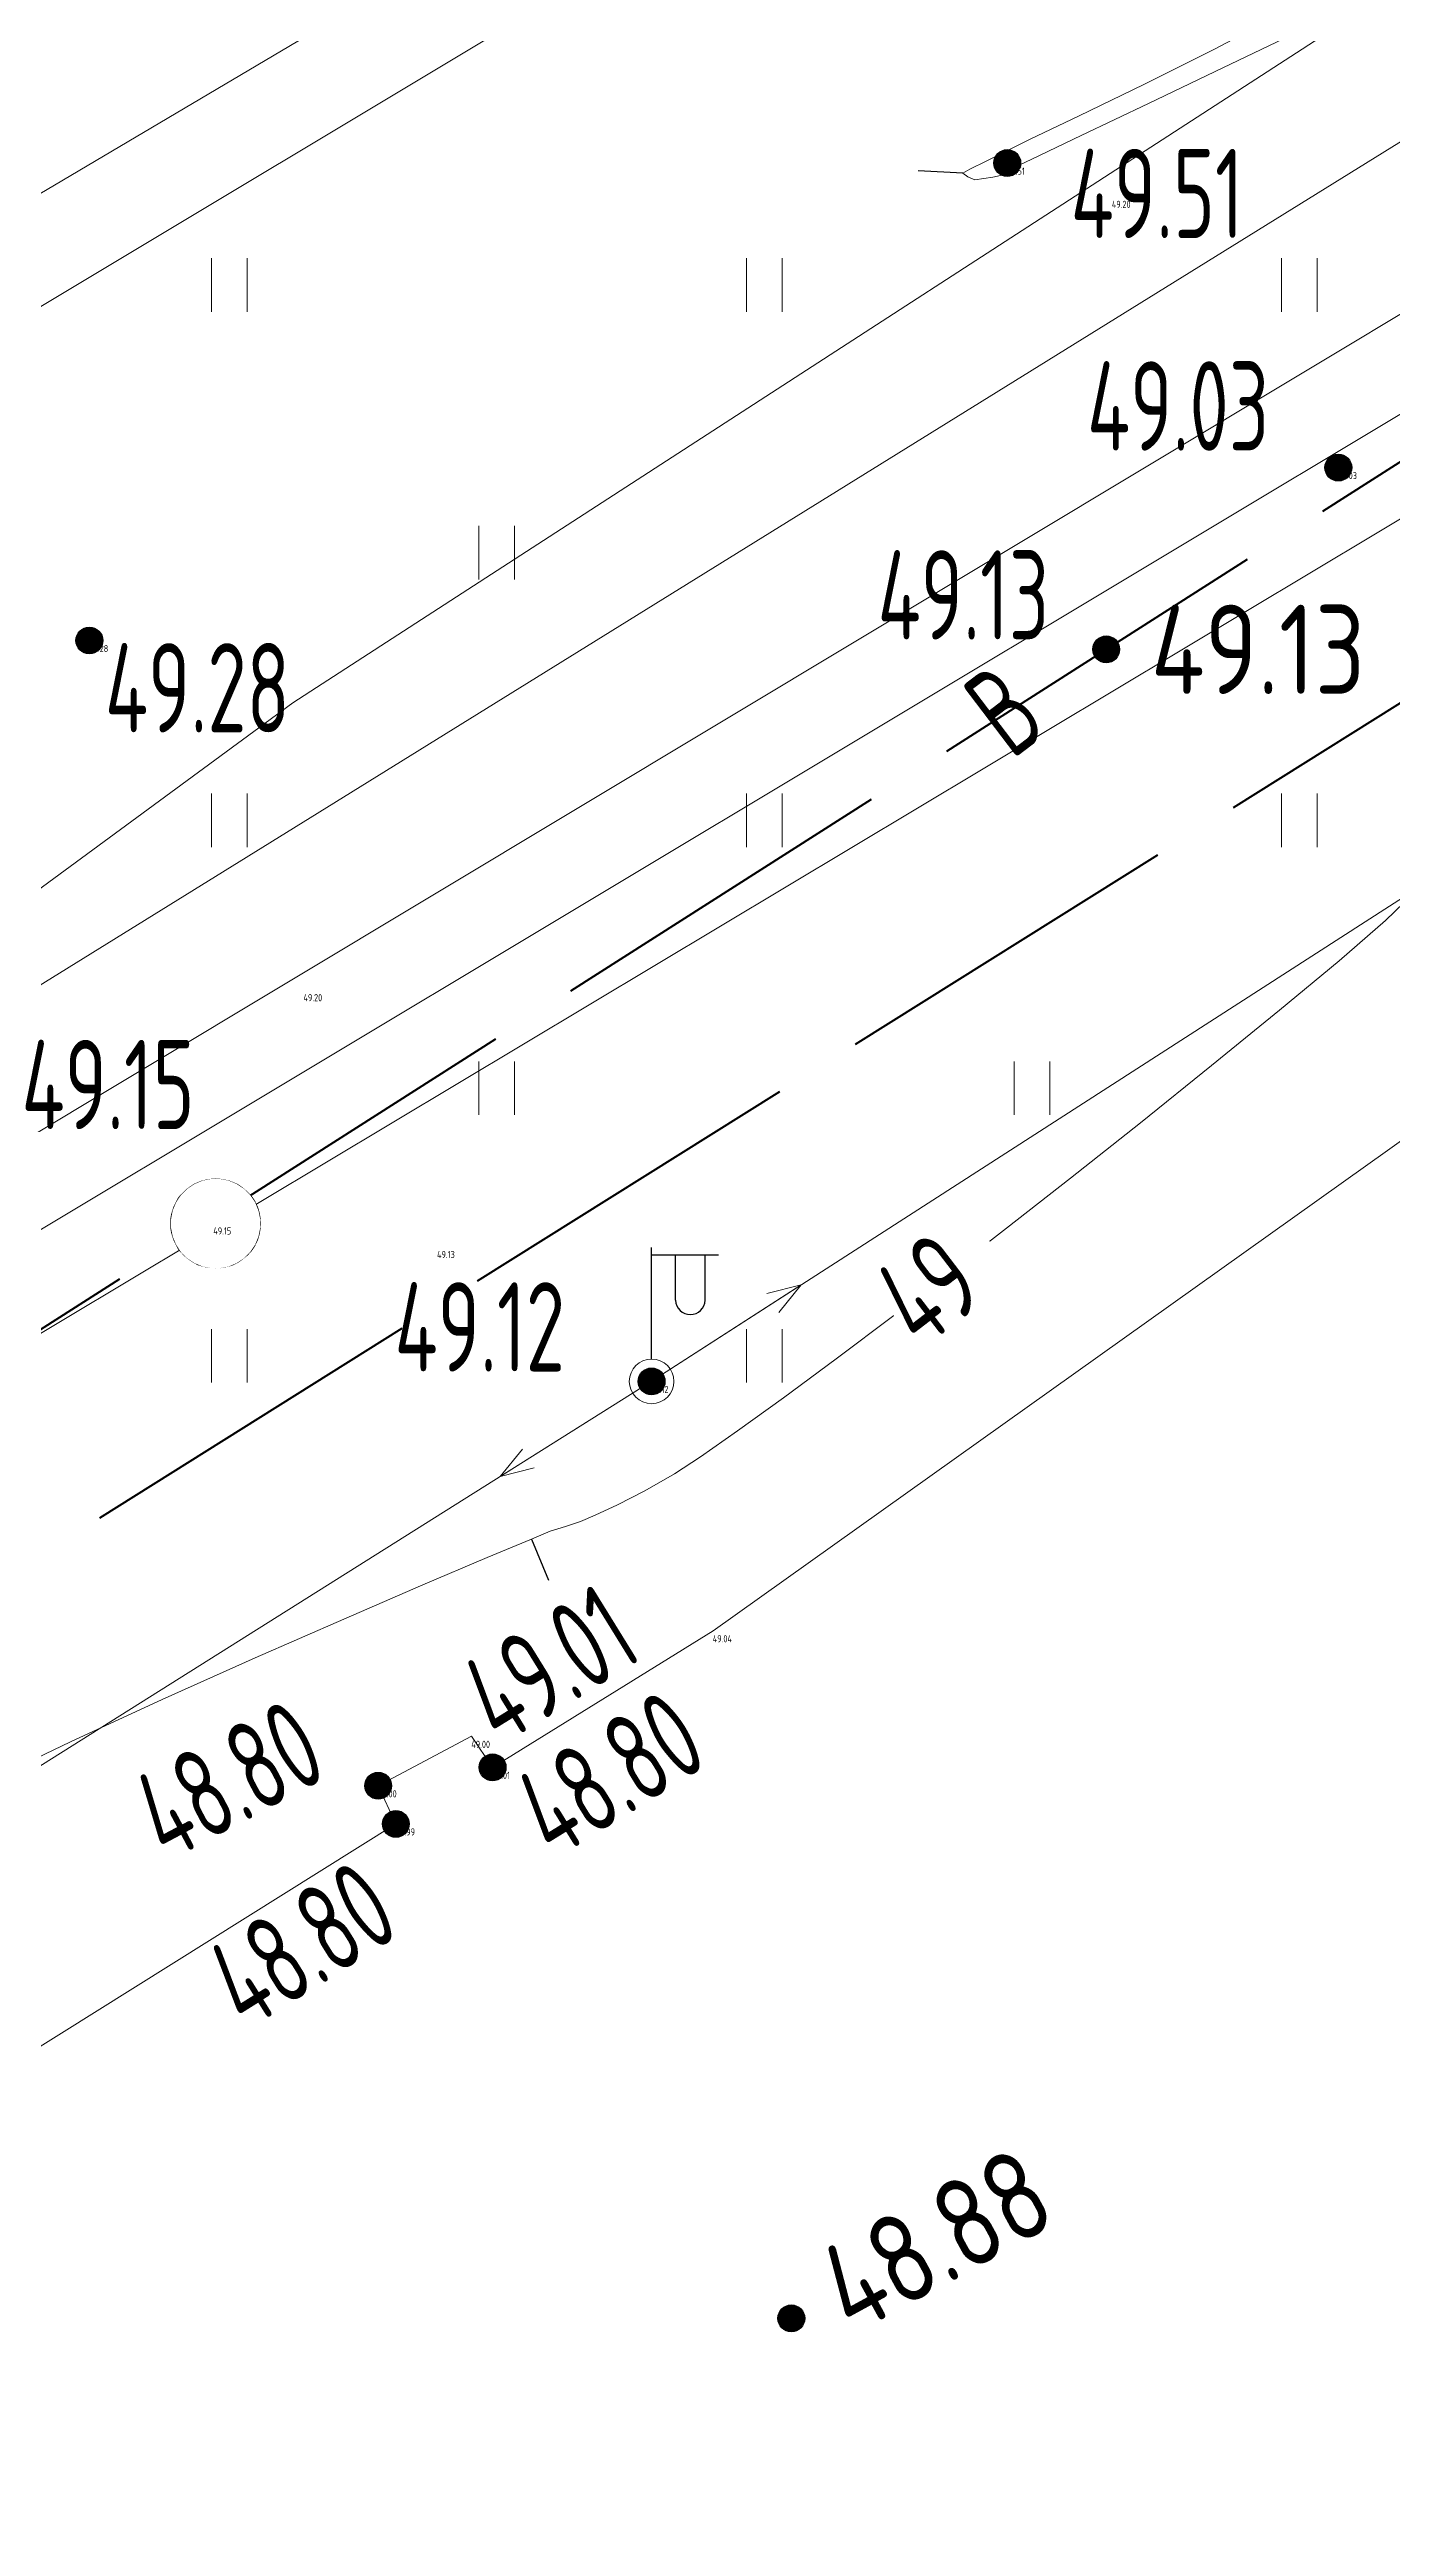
# Model space of a CAD drawing. Extents: x 1098675 to 1099684, y 381052 to 381453.
# Drawn here: x 1099290.98 to 1099306.03, y 381164.18 to 381191.94 of the extents above; entities that cross this region are included whole.
import ezdxf
from ezdxf.enums import TextEntityAlignment as Align

# ---------------------------------------------------------------- set-up
doc = ezdxf.new("R2010")
doc.units = 0
doc.header["$MEASUREMENT"] = 0
doc.set_wipeout_variables(frame=1)
doc.linetypes.add('500_122_1_1', pattern=[10, 8, -2])
doc.layers.add('Горизонтали', color=32, linetype='CONTINUOUS', lineweight=15)
doc.layers.add('Съемка', color=253, linetype='CONTINUOUS', lineweight=20)
doc.layers.add('С_ВЫСОТА', color=252, linetype='CONTINUOUS')
doc.styles.add('TOPO_D431', font='GOST2304A.ttf')
doc.styles.add('txt', font='GOST2304A.ttf')
doc.styles.add('ГОСТ', font='GOST2304A.ttf', dxfattribs={"height": 2.5})
doc.linetypes.add('g5_119_1', pattern='A,4,-1,[31,GUGK_2005.shx,S=0.1,R=0,X=0,Y=0],0.35,[31,GUGK_2005.shx,S=0.08,R=0,X=0,Y=0],3.3,[31,GUGK_2005.shx,S=0.08,R=180,X=0,Y=0],0.35,[31,GUGK_2005.shx,S=0.1,R=180,X=0,Y=0],-1', length=10)
doc.linetypes.add('ЗАБ сетка', pattern='A,2.5,["<",txt,S=1.2,R=90,X=0,Y=0],5,[">",txt,S=1.2,R=90,X=0,Y=-0.6],2.5', length=10)

# ---------------------------------------------------------------- blocks, each defined once
blk = doc.blocks.new('Съемка')
at = {"layer": 'Съемка', "linetype": 'Continuous', "lineweight": -2}
h = blk.add_hatch(color=8, dxfattribs=at)
h.dxf.hatch_style = 1
edge = h.paths.add_edge_path()
edge.add_arc((1099301.724, 381190.667), 0.15, 0, 360)
h = blk.add_hatch(color=8, dxfattribs=at)
h.dxf.hatch_style = 1
edge = h.paths.add_edge_path()
edge.add_arc((1099301.724, 381190.667), 0.15, 0, 360)
h = blk.add_hatch(color=8, dxfattribs=at)
h.dxf.hatch_style = 1
edge = h.paths.add_edge_path()
edge.add_arc((1099305.437, 381187.254), 0.15, 0, 360)
h = blk.add_hatch(color=8, dxfattribs=at)
h.dxf.hatch_style = 1
edge = h.paths.add_edge_path()
edge.add_arc((1099305.437, 381187.254), 0.15, 0, 360)
h = blk.add_hatch(color=8, dxfattribs=at)
h.dxf.hatch_style = 1
edge = h.paths.add_edge_path()
edge.add_arc((1099291.431, 381185.316), 0.15, 0, 360)
h = blk.add_hatch(color=8, dxfattribs=at)
h.dxf.hatch_style = 1
edge = h.paths.add_edge_path()
edge.add_arc((1099291.431, 381185.316), 0.15, 0, 360)
h = blk.add_hatch(color=8, dxfattribs=at)
h.dxf.hatch_style = 1
edge = h.paths.add_edge_path()
edge.add_arc((1099302.834, 381185.217), 0.15, 0, 360)
h = blk.add_hatch(color=8, dxfattribs=at)
h.dxf.hatch_style = 1
edge = h.paths.add_edge_path()
edge.add_arc((1099302.834, 381185.217), 0.15, 0, 360)
h = blk.add_hatch(color=8, dxfattribs=at)
h.dxf.hatch_style = 1
edge = h.paths.add_edge_path()
edge.add_arc((1099297.736, 381177.013), 0.15, 0, 360)
h = blk.add_hatch(color=8, dxfattribs=at)
h.dxf.hatch_style = 1
edge = h.paths.add_edge_path()
edge.add_arc((1099297.736, 381177.013), 0.15, 0, 360)
h = blk.add_hatch(color=8, dxfattribs=at)
h.dxf.hatch_style = 1
edge = h.paths.add_edge_path()
edge.add_arc((1099294.67, 381172.482), 0.15, 0, 360)
h = blk.add_hatch(color=8, dxfattribs=at)
h.dxf.hatch_style = 1
edge = h.paths.add_edge_path()
edge.add_arc((1099295.953, 381172.688), 0.15, 0, 360)
h = blk.add_hatch(color=8, dxfattribs=at)
h.dxf.hatch_style = 1
edge = h.paths.add_edge_path()
edge.add_arc((1099295.953, 381172.688), 0.15, 0, 360)
h = blk.add_hatch(color=8, dxfattribs=at)
h.dxf.hatch_style = 1
edge = h.paths.add_edge_path()
edge.add_arc((1099294.868, 381172.054), 0.15, 0, 360)
h = blk.add_hatch(color=8, dxfattribs=at)
h.dxf.hatch_style = 1
edge = h.paths.add_edge_path()
edge.add_arc((1099299.303, 381166.513), 0.15, 0, 360)
at = {"layer": 'Съемка', "color": 8, "linetype": 'Continuous', "lineweight": -2}
for p, q in [((1099292.347, 381178.782), (1099293.347, 381178.782)), ((1099297.736, 381177.263), (1099297.736, 381178.513)), ((1099298.486, 381178.428), (1099297.736, 381178.428)), ((1099298.005, 381177.923), (1099298.005, 381178.428)), ((1099298.336, 381177.923), (1099298.336, 381178.428))]:
    blk.add_line(p, q, dxfattribs=at)
at = {"layer": 'Съемка', "color": 8, "linetype": '500_122_1_1', "lineweight": 40, "ltscale": 0.5, "flags": 128}
for points in [[(1099227.981, 381135.682), (1099388.134, 381235.964), (1099474.069, 381286.464)], [(1099173.186, 381073.881), (1099264.655, 381128.217), (1099249.551, 381151.239), (1099313.303, 381191.893)]]:
    blk.add_lwpolyline(points, dxfattribs=at)
at = {"layer": 'Съемка', "color": 8, "linetype": 'g5_119_1', "flags": 128}
for points in [[(1099235.343, 381146.501), (1099467.4, 381285.734)], [(1099234.958, 381145.195), (1099467.081, 381284.32)], [(1099234.547, 381143.834), (1099467.398, 381283.199)], [(1099228.16, 381159.748), (1099230.698, 381161.348), (1099237.293, 381149.234), (1099267.525, 381166.994), (1099293.908, 381183.33), (1099308.2, 381192.184), (1099353.292, 381221.07), (1099362.835, 381231.138), (1099367.387, 381238.869), (1099376.427, 381256.944), (1099381.073, 381267.855)], [(1099228.264, 381159.576), (1099229.106, 381160.115), (1099232.345, 381158.546), (1099237.818, 381152.82), (1099240.369, 381151.481), (1099264.857, 381165.999), (1099290.597, 381182.329), (1099293.713, 381184.616), (1099307.982, 381193.856), (1099313.315, 381197.628), (1099326.207, 381206.232), (1099329.492, 381208.515), (1099335.918, 381211.291), (1099346.612, 381218.195)]]:
    blk.add_lwpolyline(points, dxfattribs=at)
at = {"layer": 'Съемка', "color": 8, "lineweight": 20, "flags": 128}
blk.add_lwpolyline([(1099131.993, 381096.304), (1099305.956, 381199.246)], dxfattribs=at)
at = {"layer": 'Съемка', "color": 8, "linetype": 'ЗАБ сетка', "ltscale": 0.5, "flags": 128}
blk.add_lwpolyline([(1099305.631, 381198.277), (1099298.67, 381193.727), (1099288.454, 381187.603), (1099277.539, 381181.145), (1099267.142, 381174.952), (1099246.928, 381162.343), (1099236.807, 381156.246), (1099230.731, 381162.241), (1099227.229, 381161.293)], dxfattribs=at)
at = {"layer": 'Съемка', "color": 8, "ltscale": 0.5, "flags": 128}
for points in [[(1099304.774, 381192.324), (1099304.041, 381191.939), (1099303.256, 381191.546), (1099302.53, 381191.194), (1099301.975, 381190.929), (1099301.705, 381190.798), (1099301.487, 381190.689), (1099301.303, 381190.598), (1099301.226, 381190.552), (1099301.282, 381190.511), (1099301.359, 381190.477), (1099301.562, 381190.509), (1099301.748, 381190.548), (1099301.787, 381190.609), (1099302.001, 381190.711), (1099302.552, 381190.974), (1099303.308, 381191.335), (1099304.14, 381191.732), (1099304.916, 381192.102)], [(1099290.258, 381172.514), (1099291.218, 381172.974), (1099292.248, 381173.448), (1099293.29, 381173.914), (1099294.285, 381174.35), (1099295.172, 381174.732), (1099295.893, 381175.038), (1099296.388, 381175.247), (1099296.6, 381175.334), (1099296.77, 381175.388), (1099296.939, 381175.444), (1099297.103, 381175.514), (1099297.353, 381175.631), (1099297.66, 381175.787), (1099297.992, 381175.977), (1099298.284, 381176.168), (1099298.699, 381176.458), (1099299.214, 381176.83), (1099299.806, 381177.267), (1099300.451, 381177.753), (1099301.126, 381178.27), (1099301.717, 381178.729), (1099302.432, 381179.291), (1099303.217, 381179.912), (1099304.016, 381180.553), (1099304.777, 381181.172), (1099305.445, 381181.727), (1099305.965, 381182.178), (1099306.285, 381182.483)]]:
    blk.add_lwpolyline(points, dxfattribs=at)
at = {"layer": 'Съемка', "color": 8, "linetype": 'Continuous', "lineweight": -2}
for points in [[(1099301.226, 381190.552), (1099300.727, 381190.579)], [(1099296.388, 381175.247), (1099296.58, 381174.785)]]:
    blk.add_lwpolyline(points, dxfattribs=at)
at = {"layer": 'Съемка', "color": 8, "linetype": 'Continuous', "lineweight": 20, "flags": 128}
for points in [[(1099318.32, 381190.259), (1099297.73, 381177.013), (1099271.394, 381160.454), (1099240.546, 381141.014)], [(1099297.73, 381177.013), (1099299.412, 381178.095)], [(1099299.029, 381177.998), (1099299.412, 381178.095), (1099299.164, 381177.787)], [(1099297.73, 381177.013), (1099296.036, 381175.949)], [(1099296.42, 381176.043), (1099296.036, 381175.949), (1099296.287, 381176.254)]]:
    blk.add_lwpolyline(points, dxfattribs=at)
at = {"layer": 'Съемка', "color": 8, "linetype": 'Continuous', "lineweight": 20}
for points in [[(1099292.8, 381189), (1099292.8, 381189.6)], [(1099293.2, 381189), (1099293.2, 381189.6)], [(1099298.8, 381189), (1099298.8, 381189.6)], [(1099299.2, 381189), (1099299.2, 381189.6)], [(1099304.8, 381189), (1099304.8, 381189.6)], [(1099305.2, 381189), (1099305.2, 381189.6)], [(1099295.8, 381186), (1099295.8, 381186.6)], [(1099296.2, 381186), (1099296.2, 381186.6)], [(1099292.8, 381183), (1099292.8, 381183.6)], [(1099293.2, 381183), (1099293.2, 381183.6)], [(1099298.8, 381183), (1099298.8, 381183.6)], [(1099299.2, 381183), (1099299.2, 381183.6)], [(1099304.8, 381183), (1099304.8, 381183.6)], [(1099305.2, 381183), (1099305.2, 381183.6)], [(1099295.8, 381180), (1099295.8, 381180.6)], [(1099296.2, 381180), (1099296.2, 381180.6)], [(1099301.8, 381180), (1099301.8, 381180.6)], [(1099302.2, 381180), (1099302.2, 381180.6)], [(1099292.8, 381177), (1099292.8, 381177.6)], [(1099293.2, 381177), (1099293.2, 381177.6)], [(1099298.8, 381177), (1099298.8, 381177.6)], [(1099299.2, 381177), (1099299.2, 381177.6)]]:
    blk.add_lwpolyline(points, dxfattribs=at)
at = {"layer": 'Съемка', "color": 8, "linetype": 'Continuous', "ltscale": 0.5}
blk.add_lwpolyline([(1099228.088, 381139.096), (1099234.056, 381138.125), (1099238.138, 381137.757), (1099239.888, 381138.025), (1099243.594, 381140.481), (1099255.184, 381147.459), (1099272.212, 381157.989), (1099286.075, 381166.555), (1099294.868, 381172.054), (1099294.67, 381172.482), (1099295.717, 381173.037), (1099295.953, 381172.688), (1099298.425, 381174.219), (1099309.262, 381181.933), (1099316.177, 381187.096)], dxfattribs=at)
at = {"layer": 'Съемка', "color": 8, "linetype": 'Continuous', "lineweight": -2}
for centre, radius in [((1099301.724, 381190.667), 0.15), ((1099301.724, 381190.667), 0.15), ((1099305.437, 381187.254), 0.15), ((1099305.437, 381187.254), 0.15), ((1099291.431, 381185.316), 0.15), ((1099291.431, 381185.316), 0.15), ((1099302.834, 381185.217), 0.15), ((1099302.834, 381185.217), 0.15), ((1099292.847, 381178.782), 0.5), ((1099297.736, 381177.013), 0.15), ((1099297.736, 381177.013), 0.15), ((1099297.736, 381177.013), 0.025), ((1099294.67, 381172.482), 0.15), ((1099295.953, 381172.688), 0.15), ((1099295.953, 381172.688), 0.15), ((1099294.868, 381172.054), 0.15), ((1099299.303, 381166.513), 0.15)]:
    blk.add_circle(centre, radius, dxfattribs=at)
at = {"layer": 'Съемка', "color": 8, "linetype": 'Continuous', "lineweight": 20}
blk.add_circle((1099297.736, 381177.013), 0.25, dxfattribs=at)
at = {"layer": 'Съемка', "color": 8, "linetype": 'Continuous', "lineweight": -2}
blk.add_arc((1099298.171, 381177.929), 0.166, 182.1567, 357.8433, dxfattribs=at)
at = {"layer": 'Съемка', "color": 8, "lineweight": 30, "style": 'ГОСТ', "width": 0.8}
for s, p in [('49.51', (1099302.435, 381189.826)), ('49.03', (1099302.618, 381187.444)), ('49.13', (1099300.27, 381185.327)), ('49.28', (1099291.605, 381184.286)), ('49.12', (1099294.853, 381177.124))]:
    blk.add_text(s, height=1, dxfattribs=at).set_placement(p)
at = {"layer": 'Съемка', "color": 8, "linetype": 'Continuous', "lineweight": 30, "style": 'ГОСТ'}
blk.add_text('49.13', height=1, dxfattribs=at).set_placement((1099303.334, 381184.717))
at = {"layer": 'Съемка', "color": 8, "style": 'ГОСТ', "width": 0.8}
blk.add_text('В', height=1, rotation=37.2561, dxfattribs=at).set_placement((1099301.686, 381184.533), align=Align.MIDDLE_CENTER)
at = {"layer": 'Съемка', "color": 8, "linetype": 'Continuous', "lineweight": 30, "style": 'ГОСТ', "width": 0.8}
blk.add_text('49.15', height=1, dxfattribs=at).set_placement((1099290.67, 381179.84))
at = {"layer": 'Съемка', "color": 8, "style": 'ГОСТ', "width": 0.8}
for s, p in [('49.01', (1099296.037, 381172.916)), ('48.80', (1099296.637, 381171.641))]:
    blk.add_text(s, height=1, rotation=31.7325, dxfattribs=at).set_placement(p)
at = {"layer": 'Съемка', "color": 8, "lineweight": 30, "style": 'ГОСТ', "width": 0.8}
for rotation, p in [(27.9244, (1099292.299, 381171.617)), (32.0228, (1099293.187, 381169.725))]:
    blk.add_text('48.80', height=1, rotation=rotation, dxfattribs=at).set_placement(p)
at = {"layer": 'Съемка', "color": 8, "linetype": 'Continuous', "lineweight": 30, "style": 'ГОСТ'}
blk.add_text('48.88', height=1, rotation=28.5973, dxfattribs=at).set_placement((1099299.981, 381166.313))
at = {"color": 8, "linetype": 'Continuous', "lineweight": 20}
blk.add_wipeout([(1099292.797, 381179.282), (1099292.701, 381179.263), (1099292.61, 381179.225), (1099292.528, 381179.171), (1099292.458, 381179.101), (1099292.404, 381179.019), (1099292.366, 381178.928), (1099292.347, 381178.831), (1099292.347, 381178.733), (1099292.366, 381178.636), (1099292.404, 381178.545), (1099292.458, 381178.463), (1099292.528, 381178.394), (1099292.61, 381178.339), (1099292.701, 381178.301), (1099292.797, 381178.282), (1099292.896, 381178.282), (1099292.993, 381178.301), (1099293.084, 381178.339), (1099293.165, 381178.394), (1099293.235, 381178.463), (1099293.29, 381178.545), (1099293.327, 381178.636), (1099293.347, 381178.733), (1099293.347, 381178.831), (1099293.327, 381178.928), (1099293.29, 381179.019), (1099293.235, 381179.101), (1099293.165, 381179.171), (1099293.084, 381179.225), (1099292.993, 381179.263), (1099292.896, 381179.282)], dxfattribs=at).dxf.layer = 'Съемка'
at = {"color": 7, "true_color": 0xffffff}
blk.add_wipeout([(1099300.117, 381178.189), (1099301.195, 381179.015), (1099301.864, 381178.142), (1099300.786, 381177.316)], dxfattribs=at).dxf.layer = 'Съемка'
at = {"layer": 'Съемка', "color": 8, "linetype": 'Continuous', "lineweight": 30, "style": 'ГОСТ', "width": 0.8}
blk.add_text('49', height=1, rotation=37.4567, dxfattribs=at).set_placement((1099300.451, 381177.753), align=Align.MIDDLE_LEFT)
at = {"color": 7, "true_color": 0xffffff}
blk.add_wipeout([(1099300.117, 381178.189), (1099301.195, 381179.015), (1099301.864, 381178.142), (1099300.786, 381177.316)], dxfattribs=at).translate(0, 0, -1.5).dxf.layer = 'Горизонтали'
at = {"layer": 'Съемка', "color": 8, "linetype": 'Continuous', "lineweight": 30, "style": 'ГОСТ', "width": 0.8}
blk.add_text('49', height=1, rotation=37.4567, dxfattribs=at).set_placement((1099300.451, 381177.753, -1.5), align=Align.MIDDLE_LEFT)

msp = doc.modelspace()

# ---------------------------------------------------------------- block references
at = {"layer": 'Съемка', "color": 6, "lineweight": 30}
msp.add_blockref('Съемка', (0, 0), dxfattribs=at)

# ---------------------------------------------------------------- next in the draw order: texts
at = {"layer": 'С_ВЫСОТА', "color": 1, "style": 'TOPO_D431'}
for s, p in [('49.51', (1099301.721, 381190.577)), ('49.51', (1099301.721, 381190.577)), ('49.20', (1099302.897, 381190.204)), ('49.20', (1099302.897, 381190.204)), ('49.03', (1099305.434, 381187.164)), ('49.03', (1099305.434, 381187.164)), ('49.28', (1099291.428, 381185.226)), ('49.28', (1099291.428, 381185.226)), ('49.20', (1099293.832, 381181.313)), ('49.20', (1099293.832, 381181.313)), ('49.15', (1099292.821, 381178.699)), ('49.15', (1099292.821, 381178.699)), ('49.13', (1099295.33, 381178.435)), ('49.13', (1099295.33, 381178.435)), ('49.12', (1099297.727, 381176.923)), ('49.12', (1099297.727, 381176.923)), ('49.04', (1099298.422, 381174.129)), ('49.04', (1099298.422, 381174.129)), ('49.00', (1099295.714, 381172.946)), ('49.00', (1099295.714, 381172.946)), ('49.01', (1099295.95, 381172.598)), ('49.01', (1099295.95, 381172.598)), ('49.00', (1099294.667, 381172.392)), ('49.00', (1099294.667, 381172.392)), ('48.99', (1099294.865, 381171.964)), ('48.99', (1099294.865, 381171.964))]:
    msp.add_text(s, height=0.08, dxfattribs=at).set_placement(p, align=Align.MIDDLE_LEFT)

doc.saveas('drawing.dxf')
